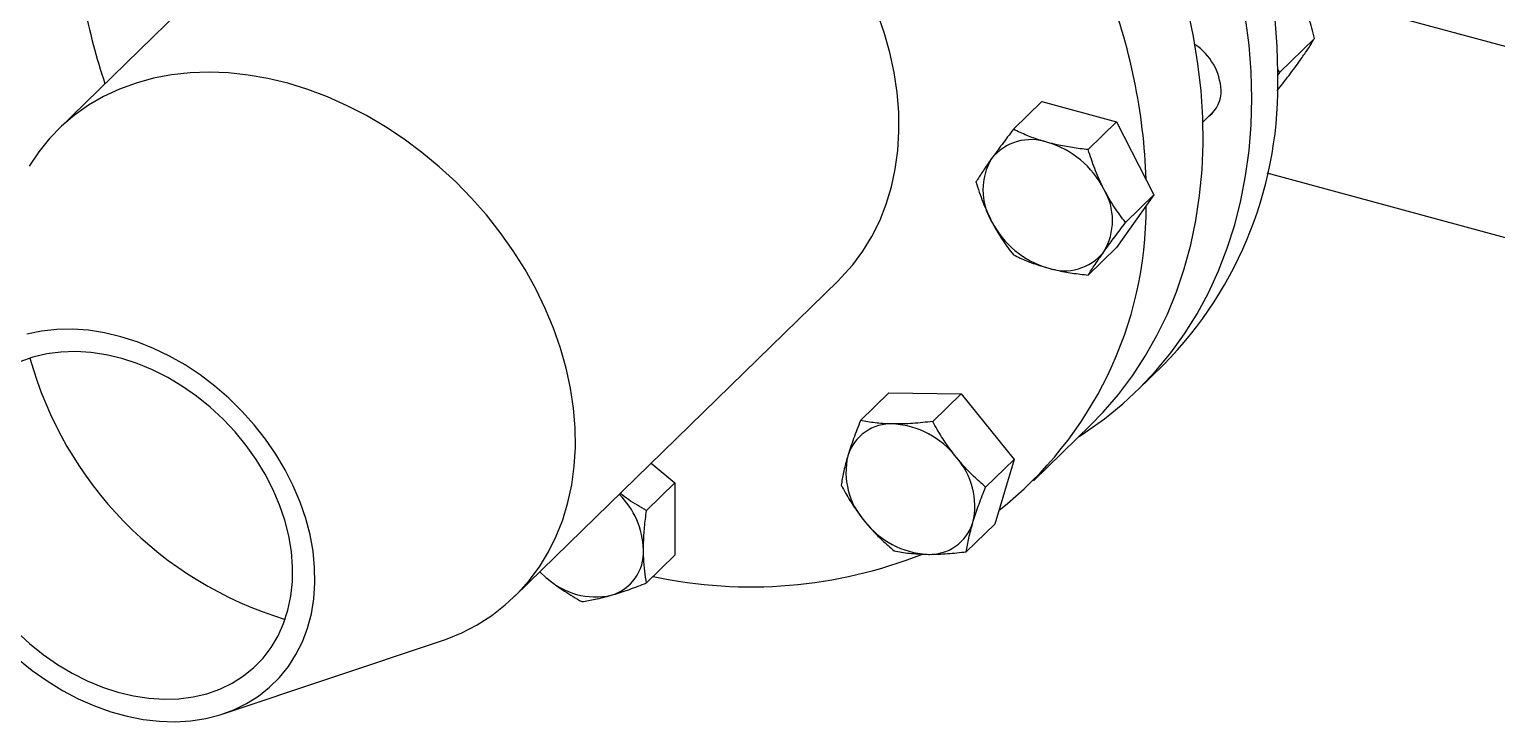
# Model space of a CAD drawing. Header units: inches. Extents: x 0.9 to 37.1, y -8.4 to 11.7.
# Drawn here: x 34.4697 to 34.6066, y 1.814 to 1.8786 of the extents above; entities that cross this region are included whole.
import ezdxf

# ---------------------------------------------------------------- set-up
doc = ezdxf.new("R2010")
doc.units = ezdxf.units.IN
doc.header["$MEASUREMENT"] = 0

msp = doc.modelspace()

# ---------------------------------------------------------------- linework, layer by layer
at = {"color": 7, "linetype": 'Continuous', "lineweight": 25}
for p, q in [((34.50260987322844, 1.898767446804298), (34.47242128083345, 1.869302455152708)), ((34.76548996657552, 1.834057455208796), (34.59064112541612, 1.881577623678452)), ((34.5863276802537, 1.874590294998103), (34.58959697868137, 1.877781230488476)), ((34.58617970023982, 1.874878924270082), (34.5863276802537, 1.874590294998103)), ((34.5863276802537, 1.874590294998103), (34.58618071879581, 1.874383534330549)), ((34.56416267115937, 1.871875557114136), (34.56151121693489, 1.869287656506951)), ((34.56416267115937, 1.871875557114136), (34.57114113138127, 1.869978961156139)), ((34.57919401234175, 1.869967192372626), (34.58028858942305, 1.871035533159785)), ((34.57114113138127, 1.869978961156139), (34.56848967715678, 1.867391060548954)), ((34.57114113138127, 1.869978961156139), (34.57463036149222, 1.863173353289009)), ((34.76183662193959, 1.817192703901177), (34.58520316460883, 1.865197892806508)), ((34.57463036149222, 1.863173353289009), (34.57114113138127, 1.858264341379877)), ((34.57463036149222, 1.863173353289009), (34.57197890726773, 1.860585452681824)), ((34.57114113138127, 1.858264341379877), (34.56848967715678, 1.855676440772692)), ((34.51498479362623, 1.825693668366219), (34.54517338602121, 1.85515866001781)), ((34.57309743851017, 1.844931920135807), (34.57552814366085, 1.847304362879579)), ((34.54990029790678, 1.844687169292933), (34.54724884368229, 1.842099268685748)), ((34.54990029790678, 1.844687169292933), (34.55664097286284, 1.84460570506793)), ((34.55664097286284, 1.84460570506793), (34.55398951863835, 1.842017804460745)), ((34.55664097286284, 1.84460570506793), (34.56157548940799, 1.838482135707767)), ((34.56339872757475, 1.83648574084902), (34.56869843037965, 1.841658413256505)), ((34.52772457740834, 1.838128087893687), (34.52993515345629, 1.836290348838697)), ((34.56157548940799, 1.838482135707767), (34.55892403518349, 1.835894235100581)), ((34.56157548940799, 1.838482135707767), (34.55976933099707, 1.832440030572605)), ((34.52993515345629, 1.836290348838697), (34.5272836992318, 1.833702448231511)), ((34.52993515345629, 1.836290348838697), (34.52993515345629, 1.829526909957417)), ((34.55976933099707, 1.832440030572605), (34.55711787677258, 1.82985212996542)), ((34.52993515345629, 1.829526909957417), (34.5272836992318, 1.826939009350232)), ((34.51733072634304, 1.82798337061572), (34.51793357588708, 1.82743388982313)), ((34.51733593173389, 1.827988451236772), (34.51793357588708, 1.82743388982313)), ((34.48779098578615, 1.814730917602658), (34.50798039294513, 1.821467988958116))]:
    msp.add_line(p, q, dxfattribs=at)
at = {"color": 7, "linetype": 'Continuous', "lineweight": 25, "flags": 128}
for points in [[(34.56869843037965, 1.841658413256505), (34.56988405352052, 1.842877771100329), (34.57130546355126, 1.844525201990348), (34.57261876721141, 1.846269178555619), (34.57382059326932, 1.848105224033313), (34.57490785665473, 1.85002862532102), (34.57587776637813, 1.852034445075222), (34.57672783269516, 1.854117534385375), (34.57745587349778, 1.856272545991097), (34.5780600199157, 1.858493948008505), (34.57853872111373, 1.860776038130477), (34.57889074827274, 1.863112958264402), (34.57911519774409, 1.865498709569812), (34.57921149336917, 1.867927167857323), (34.57917938795853, 1.870392099309339), (34.57901896392627, 1.872887176482176), (34.57873063307861, 1.875405994548516), (34.57831513555666, 1.877942087738508), (34.57777353793664, 1.880488945937305), (34.57710723049185, 1.883040031396439), (34.57631792362395, 1.885588795516124), (34.57540764347234, 1.88812869565542)], [(34.54517338602121, 1.85515866001781), (34.54545756927688, 1.85544246746683), (34.54652089176558, 1.856632806077161), (34.54747637551488, 1.857920027574382), (34.54831946720957, 1.859297997761861), (34.54904614913379, 1.860760149984131), (34.54965295831725, 1.862299516419991), (34.55013700303785, 1.863908761287353), (34.55049597660205, 1.865580215801576), (34.55072816833736, 1.867305914720724), (34.5508324717444, 1.869077634303568), (34.55080838976995, 1.870886931499459), (34.5506560371756, 1.87272518418331), (34.55037613999081, 1.874583632243946), (34.54997003205315, 1.876453419330026), (34.54943964865188, 1.878325635054589), (34.54878751730544, 1.880191357457103)], [(34.58375024889192, 1.872160671492308), (34.58368625075063, 1.874645490089168), (34.58349441799162, 1.877158818465575), (34.5831752352011, 1.879694307735923)], [(34.58618095404259, 1.87453311423608), (34.5861169559013, 1.87701793283294), (34.5859251231423, 1.879531261209347)], [(34.51859892491046, 1.850726365805513), (34.51782815332169, 1.852576703869086), (34.51694241456823, 1.854402839890206), (34.51594592959861, 1.856196071499114), (34.51484344711749, 1.857947853130562), (34.51364022095596, 1.859649836747316), (34.51234198503463, 1.861293911622366), (34.51095492603888, 1.862872242990224), (34.50948565393649, 1.864377309383153), (34.50794117047813, 1.865801938474388), (34.50632883583084, 1.867139341257536), (34.50465633350345, 1.868383144399286), (34.50293163373121, 1.869527420611244), (34.50116295549397, 1.870566716896157), (34.49935872734896, 1.871496080533936), (34.49752754726495, 1.872311082683617), (34.49567814164895, 1.873007839488807), (34.49381932376095, 1.873583030586027), (34.49195995171466, 1.874033914927758), (34.49010888626464, 1.874358343844782), (34.48827494858075, 1.874554771285564), (34.4864668782112, 1.874622261183895), (34.48469329143471, 1.874560491919677), (34.48296264019994, 1.874369757851582), (34.48128317184818, 1.874050967914304), (34.47966288981093, 1.873605641287072), (34.47810951546998, 1.873035900154064), (34.47663045136147, 1.872344459591238), (34.47523274589944, 1.871534614627755), (34.47392305978692, 1.87061022454367), (34.47270763427467, 1.869575694478696), (34.47159226141875, 1.868435954439716), (34.47058225647876, 1.86719643580705), (34.4696824325882, 1.865863045451458)], [(34.5676416848751, 1.840626997248028), (34.56822772677521, 1.841006033480169), (34.57001714664209, 1.84227592324759), (34.57171326123453, 1.843656091129688), (34.57331178601989, 1.845143050702611), (34.57480868298582, 1.846733045777429), (34.57620017084068, 1.84842205988859), (34.57748273456537, 1.850205826439862), (34.57865313429263, 1.852079839482129), (34.57970841349115, 1.854039365095803), (34.58064590643411, 1.85607945334912), (34.58146324493296, 1.858194950802099), (34.58215836431972, 1.860380513524573), (34.5827295086625, 1.862630620595425), (34.5831752352011, 1.864939588048911), (34.58349441799162, 1.867301583232853), (34.58368625075063, 1.869710639542423), (34.58375024889192, 1.872160671492308)], [(34.49496388425471, 1.834495171942766), (34.49432200534099, 1.836009823287881), (34.4935666670496, 1.837498554091588), (34.49270316753594, 1.83895092197695), (34.49173756362866, 1.840356739626776), (34.4906766283454, 1.841706146240331), (34.48952780338489, 1.842989676699768), (34.4882991469288, 1.844198327961131), (34.48699927711937, 1.845323622204234), (34.48563731160936, 1.846357666298486), (34.48422280360826, 1.847293207167525), (34.48276567487338, 1.84812368266434), (34.48127614611582, 1.848843267600017), (34.47976466530963, 1.849446914603252), (34.47824183440664, 1.849930389524038), (34.47671833497149, 1.850290301133182), (34.47520485325809, 1.850524124909342), (34.47371200525321, 1.85063022074673), (34.47225026221302, 1.850607844459277), (34.47082987721465, 1.850457153000562), (34.46946081323835, 1.850179203362896)], [(34.50798039294513, 1.821467988958116), (34.50852870583395, 1.821659956919448), (34.51004582905087, 1.822290923734904), (34.51148507142231, 1.823042014042315), (34.51283957430293, 1.823909648554321), (34.51410288286966, 1.824889692597354), (34.51526897688188, 1.82597747581524), (34.51633229937059, 1.827167814425571), (34.51728778311988, 1.828455035922792), (34.51813087481457, 1.829833006110271), (34.5188575567388, 1.83129515833254), (34.51946436592226, 1.832834524768401), (34.51994841064285, 1.834443769635763), (34.52030738420707, 1.836115224149986), (34.52053957594237, 1.837840923069133), (34.52064387934941, 1.839612642651977), (34.52061979737497, 1.841421939847869), (34.52046744478061, 1.84326019253172), (34.52018754759582, 1.845118640592356), (34.51978143965816, 1.846988427678436), (34.51925105625689, 1.848860643402999), (34.51859892491046, 1.850726365805513)], [(34.49304149980092, 1.834245892158496), (34.49242848928562, 1.835682458868537), (34.49170048878564, 1.837091908175999), (34.49086335973294, 1.838462892023803), (34.48992384219844, 1.839784372056129), (34.4888895006249, 1.841045708492777), (34.48776866292248, 1.842236745794411), (34.48657035341731, 1.843347894428998), (34.48530422019295, 1.844370208081076), (34.48398045740964, 1.84529545568223), (34.48260972322694, 1.846116187682813), (34.48120305399053, 1.846825796031338), (34.47977177537399, 1.847418567378625), (34.47832741119115, 1.84788972907833), (34.47688159061314, 1.848235487613487), (34.47544595453714, 1.848453059139672), (34.47403206186068, 1.848540691898886), (34.47265129641623, 1.848497680323681), (34.47131477531529, 1.848324370717968), (34.47003325943989, 1.848022158468788), (34.46881706680234, 1.847593476811475)], [(34.4686354937172, 1.819856953994543), (34.46996757984277, 1.818776336941111), (34.47135703538691, 1.81779067987075), (34.47279411431728, 1.816906896459616), (34.47426873655775, 1.816131185813339), (34.47577055869279, 1.815468988984757), (34.4772890465192, 1.814924950808833), (34.4788135489359, 1.814502887322481), (34.4803333726538, 1.814205758997806), (34.4818378572015, 1.814035649976519), (34.48331644970088, 1.813993753451181), (34.48475877888791, 1.814080363295814), (34.48615472785966, 1.814294872004587), (34.48749450503708, 1.814635774953033), (34.48876871284592, 1.815100680951907), (34.48996841363389, 1.815686329019663), (34.49108519236195, 1.816388611255889), (34.49211121562974, 1.817202601655291), (34.49303928662123, 1.818122590660066), (34.49386289558522, 1.819142125208359), (34.4945762654966, 1.820254053997846), (34.49517439257801, 1.821450577646989), (34.49565308139771, 1.822723303402092), (34.49600897429757, 1.824063304006433), (34.4962395749446, 1.825461180318563), (34.49634326584096, 1.826907127240525), (34.49631931966951, 1.828391002493571), (34.49616790439543, 1.829902397758967), (34.4958900820881, 1.83143071168486), (34.49548780147136, 1.832965224247153), (34.49496388425471, 1.834495171942766)], [(34.46852438560853, 1.822392110604231), (34.4697226951137, 1.821280961969645), (34.47098882833806, 1.820258648317566), (34.47231259112137, 1.819333400716411), (34.47368332530406, 1.818512668715829), (34.47508999454047, 1.817803060367304), (34.47652127315702, 1.817210289020017), (34.47796563733986, 1.816739127320311), (34.47941145791786, 1.816393368785155), (34.48084709399387, 1.81617579725897), (34.48226098667033, 1.816088164499756), (34.48364175211478, 1.816131176074961), (34.48497827321572, 1.816304485680674), (34.48625978909112, 1.816606697929854), (34.48747598172866, 1.817035379587167), (34.48861705906035, 1.81758707915997), (34.48967383380244, 1.818257354687697), (34.49063779742609, 1.819040809505915), (34.49150118866299, 1.81993113569709), (34.49225705599459, 1.820921164878235), (34.49289931362156, 1.822002925916511), (34.49342279046314, 1.823167709108104), (34.49382327179159, 1.824406136303635), (34.49409753316674, 1.82570823641551), (34.49424336639726, 1.827063525699249), (34.49425959731972, 1.82846109216244), (34.49414609525228, 1.829889683421674), (34.49390377404686, 1.83133779730013), (34.49353458473131, 1.832793774436338), (34.49304149980092, 1.834245892158496)]]:
    msp.add_lwpolyline(points, dxfattribs=at)
at = {"color": 7, "linetype": 'Continuous', "lineweight": 25}
for centre, radius, start, end in [((34.51860912819625, 1.862748277378336), 0.0553216113202829, 1.916387765535321, 21.42466818691685), ((34.5318832338985, 1.891992298879845), 0.05813439546735513, 190.9266816196598, 198.5122423844846), ((34.57539129460169, 1.87262151042335), 0.005512048492010135, 3.279664666358209, 56.31861765642676), ((34.54892839382995, 1.873409332460288), 0.03726950667605345, 315.5378643067557, 1.727892839039171), ((34.57798210641381, 1.872828518503754), 0.002914223292202506, 307.5753609848439, 2.130427519316178), ((34.5631580712173, 1.863627043734243), 0.004699891735857947, 70.6463042755164, 141.4634590774561), ((34.56227051934705, 1.859796813185107), 0.008618642948834526, 27.00485865070313, 73.5189740523781), ((34.56435281499849, 1.863626485381027), 0.005683674415825959, 148.9841664542803, 211.0158335457204), ((34.56507840389813, 1.860781591444031), 0.00568367441582478, 328.9841664542842, 31.01583354573467), ((34.53792642259143, 1.861995212970079), 0.03597368911743461, 308.1486299520448, 0.2393969521614945), ((34.56716069954956, 1.864611263639952), 0.008618642948833887, 207.0048586507107, 253.5189740523937), ((34.5662731476793, 1.860781033090819), 0.004699891735860164, 250.6463042755371, 321.46345907744), ((34.50378692862665, 1.85734024889874), 0.03530786844615359, 195.445749567628, 253.164317670455), ((34.55008669777359, 1.837581680408318), 0.004206142608723294, 86.62463438585178, 163.1599187346123), ((34.54986830741153, 1.833860473177246), 0.007933752699035986, 37.38878900586106, 86.632453103966), ((34.55276471415372, 1.837281529906852), 0.006873655545999265, 167.2356603167726, 221.6062555563414), ((34.55103233110609, 1.834113848289733), 0.006873655546001864, 347.2356603167783, 41.60625555632483), ((34.51934547633874, 1.829788047335895), 0.007657621296209173, 1.905850015967777, 45.17132160355157), ((34.55392873784827, 1.837534905019337), 0.007933752699034537, 217.3887890058579, 266.6324531039697), ((34.55371034748622, 1.833813697788267), 0.004206142608724078, 266.6246343858652, 343.1599187346079), ((34.52278620089594, 1.829837426530921), 0.004217659933541965, 286.4011126591142, 2.7899396212209), ((34.53702465359594, 1.869996486237565), 0.04341924731410787, 257.8758762354561, 291.621173172254), ((34.52254409784499, 1.832458428138702), 0.006819303337511265, 227.4604730730737, 282.1305006095904)]:
    msp.add_arc(centre, radius, start, end, dxfattribs=at)
for points, knots in [([(34.58959697868137, 1.877781230488476), (34.58943749534418, 1.878419173604865), (34.5891127194467, 1.879718297085873), (34.58859482054746, 1.880978403977277), (34.58828609995224, 1.881582838392479), (34.58827773702726, 1.881599211902201)], [0, 0, 0, 0, 0.4841952181635638, 0.9860273763411882, 1, 1, 1, 1]), ([(34.58827773702726, 1.87574190201407), (34.58850562559137, 1.876069485277604), (34.58896963782173, 1.876736489527397), (34.58935711148253, 1.877363788885989), (34.58954281496662, 1.877686969213943), (34.58959697868137, 1.877781230488476)], [0, 0, 0, 0, 0.4060446745436583, 0.8267623950146831, 0.9999999999999999, 0.9999999999999999, 0.9999999999999999, 0.9999999999999999]), ([(34.58610774857042, 1.872872218579343), (34.58649062365279, 1.87336276029863), (34.58727032014458, 1.874361711850215), (34.58795904828879, 1.8752938833661), (34.58826933176543, 1.875730085738224), (34.58827773702726, 1.87574190201407)], [0, 0, 0, 0, 0.4841952181635623, 0.9860273763411862, 1, 1, 1, 1]), ([(34.56151121693489, 1.869287656506951), (34.56114827223699, 1.868811330642622), (34.56041572835911, 1.867849945622214), (34.55979496532653, 1.86698934800135), (34.55948176428188, 1.866555140325092)], [0, 0, 0, 0, 0.4954579634770075, 0.9999999999999999, 0.9999999999999999, 0.9999999999999999, 0.9999999999999999]), ([(34.56471560944831, 1.868061348300661), (34.56426527892631, 1.868195650634318), (34.56335788476036, 1.868466263324515), (34.56231528398987, 1.86889958253954), (34.56172082401364, 1.869186491995676), (34.56151121693489, 1.869287656506951)], [0, 0, 0, 0, 0.3894480145147208, 0.7847188654868514, 1, 1, 1, 1]), ([(34.56848967715678, 1.867391060548954), (34.56799454520152, 1.86744991640027), (34.56699960151738, 1.867568184383017), (34.56573751062326, 1.867799903691317), (34.56499686505419, 1.867989391477624), (34.56471560944831, 1.868061348300661)], [0, 0, 0, 0, 0.3805934879738623, 0.764784181387484, 1, 1, 1, 1]), ([(34.56994945461473, 1.863710246388097), (34.56990843260709, 1.863791253960691), (34.56959784203406, 1.864404587871989), (34.56906960368141, 1.865616960236654), (34.56868416326712, 1.866796092299639), (34.56848967715678, 1.867391060548954)], [0, 0, 0, 0, 0.070105718203241, 0.5307925293049198, 1, 1, 1, 1]), ([(34.55948176428188, 1.866555140325092), (34.55944074227425, 1.866497279692445), (34.55913015170122, 1.866059198572429), (34.55860191334856, 1.865289212254729), (34.55821647293428, 1.86468401563065), (34.55802198682394, 1.864378644597818)], [0, 0, 0, 0, 0.07010571820324289, 0.5307925293049153, 1, 1, 1, 1]), ([(34.55802198682394, 1.864378644597818), (34.55822570843556, 1.863748310972752), (34.55863688683341, 1.862476086744803), (34.55919843807489, 1.861294161438182), (34.55948176428188, 1.860697830436961)], [0, 0, 0, 0, 0.495457963477009, 1, 1, 1, 1]), ([(34.57197890726773, 1.860585452681824), (34.57161596256984, 1.861060379693482), (34.57088341869196, 1.862018941361003), (34.57026265565938, 1.863143074144294), (34.56994945461473, 1.863710246388097)], [0, 0, 0, 0, 0.4954579634770082, 1, 1, 1, 1]), ([(34.55948176428188, 1.860697830436961), (34.55952346678984, 1.860617487053547), (34.55983920964572, 1.860009181928258), (34.56049187272004, 1.858918251906359), (34.56116936622963, 1.858024172617691), (34.56151121693489, 1.857573036730688)], [0, 0, 0, 0, 0.07010571820324102, 0.530792529304921, 1, 1, 1, 1]), ([(34.56994945461473, 1.857852936499966), (34.56999115712269, 1.857911461321794), (34.57030689997856, 1.858354571227818), (34.57095956305289, 1.859245999888285), (34.57163705656248, 1.86013624928668), (34.57197890726773, 1.860585452681824)], [0, 0, 0, 0, 0.07010571820324431, 0.5307925293049174, 1, 1, 1, 1]), ([(34.56848967715678, 1.855676440772692), (34.56869339876841, 1.855997360023612), (34.56910457716626, 1.856645082483592), (34.56966612840774, 1.857447887581126), (34.56994945461473, 1.857852936499966)], [0, 0, 0, 0, 0.4954579634770097, 1, 1, 1, 1]), ([(34.56151121693489, 1.857573036730688), (34.56172082503785, 1.857471872094278), (34.56230994952823, 1.857187538788319), (34.56335189316214, 1.856753896280793), (34.56425905648559, 1.856483042541755), (34.56471560944831, 1.856346728524398)], [0, 0, 0, 0, 0.2152816572951944, 0.6050705810156016, 1, 1, 1, 1]), ([(34.56471560944831, 1.856346728524398), (34.56499686369181, 1.856274770377551), (34.56573279662791, 1.856086483901851), (34.56699450754249, 1.85585433097016), (34.56798943086744, 1.855735958375473), (34.56848967715678, 1.855676440772692)], [0, 0, 0, 0, 0.2352153999993392, 0.6154671935981799, 1, 1, 1, 1]), ([(34.54724884368229, 1.842099268685748), (34.54702256810604, 1.84153093316079), (34.54656586825875, 1.840383841849611), (34.54623025691178, 1.839331271751673), (34.5460609268793, 1.838800205890875)], [0, 0, 0, 0, 0.4954579634770077, 1, 1, 1, 1]), ([(34.5503343435628, 1.841780526345955), (34.55025477806687, 1.841781824139042), (34.54965236257345, 1.841791650140304), (34.54857391174766, 1.841866156762416), (34.5476932229666, 1.842021091486884), (34.54724884368229, 1.842099268685748)], [0, 0, 0, 0, 0.0701057182032541, 0.5307925293049162, 1, 1, 1, 1]), ([(34.55398951863835, 1.842017804460745), (34.55336254947197, 1.84194671622818), (34.55209711584772, 1.841803236381641), (34.55092548206007, 1.841788142063812), (34.5503343435628, 1.841780526345955)], [0, 0, 0, 0, 0.4954579634770018, 1, 1, 1, 1]), ([(34.55617193931339, 1.838678009553372), (34.5558563036377, 1.839090867279328), (34.55522031305588, 1.839922755578268), (34.55451828311166, 1.841060391570978), (34.55412735885443, 1.841768222640744), (34.55398951863835, 1.842017804460745)], [0, 0, 0, 0, 0.3894480145147106, 0.7847188654868468, 1, 1, 1, 1]), ([(34.5460609268793, 1.838800205890875), (34.54603985644933, 1.838728913271047), (34.54588032557077, 1.838189134334757), (34.54563689815191, 1.837227404944089), (34.54550781715638, 1.836449619641339), (34.54544268527138, 1.836057163550587)], [0, 0, 0, 0, 0.07010571820324239, 0.5307925293049166, 1, 1, 1, 1]), ([(34.55892403518349, 1.835894235100581), (34.55855615282294, 1.836216249207368), (34.55781691103648, 1.836863320959343), (34.55689835536565, 1.837805487560351), (34.55637186920085, 1.838437867250172), (34.55617193931339, 1.838678009553372)], [0, 0, 0, 0, 0.3805934879738687, 0.7647841813874878, 1, 1, 1, 1]), ([(34.54544268527138, 1.836057163550587), (34.54558052624764, 1.835807581059449), (34.54596794206672, 1.835106104562002), (34.54666938953903, 1.833968299686912), (34.54730514558389, 1.833136162698796), (34.54762510594642, 1.832717368643213)], [0, 0, 0, 0, 0.2152816572951781, 0.6050705810155967, 1, 1, 1, 1]), ([(34.5577361183805, 1.832595172305709), (34.55775786931081, 1.832667129114718), (34.55792255247221, 1.833211936837017), (34.55829040461274, 1.834295108570451), (34.55871153870358, 1.835357946647517), (34.55892403518349, 1.835894235100581)], [0, 0, 0, 0, 0.07010571820324345, 0.5307925293049165, 1, 1, 1, 1]), ([(34.5272836992318, 1.833702448231511), (34.52671045128974, 1.834028115879401), (34.52586067387146, 1.834510882572019), (34.52508262050904, 1.835108019550633), (34.52482943104536, 1.835302336288607)], [0, 0, 0, 0, 0.6745859912671988, 1, 1, 1, 1]), ([(34.52699886163427, 1.83004271856358), (34.52700840808329, 1.830497743364774), (34.52702764371519, 1.831414596275697), (34.52714782447867, 1.832658850123873), (34.52724827891468, 1.83343039934034), (34.5272836992318, 1.833702448231511)], [0, 0, 0, 0, 0.3894480145147177, 0.7847188654868438, 1, 1, 1, 1]), ([(34.54762510594642, 1.832717368643213), (34.54782503447288, 1.832477225019074), (34.54834816964645, 1.831848862580179), (34.54926633060828, 1.83090623189456), (34.5500055321447, 1.830259014395407), (34.55037720181652, 1.829933594190423)], [0, 0, 0, 0, 0.2352153999993361, 0.615467193598177, 1, 1, 1, 1]), ([(34.55711787677258, 1.82985212996542), (34.55718492926257, 1.83026505887697), (34.55732026362982, 1.831098487627721), (34.55759666318569, 1.832093265202329), (34.5577361183805, 1.832595172305709)], [0, 0, 0, 0, 0.495457963477007, 1, 1, 1, 1]), ([(34.5272836992318, 1.826939009350232), (34.52722302456858, 1.827300859749061), (34.52710110177141, 1.828027980600566), (34.52701191349583, 1.829077693080317), (34.52700245386934, 1.829777116728839), (34.52699886163427, 1.83004271856358)], [0, 0, 0, 0, 0.3805934879738661, 0.7647841813874847, 1, 1, 1, 1]), ([(34.55037720181652, 1.829933594190423), (34.55084494789664, 1.82984927580958), (34.55178901604086, 1.829679093095691), (34.55290143803741, 1.829636394890189), (34.55346270169701, 1.82961485185063)], [0, 0, 0, 0, 0.4954579634770037, 1, 1, 1, 1]), ([(34.55346270169701, 1.82961485185063), (34.55354294769326, 1.829614218246722), (34.55415051546953, 1.829609421031469), (34.55535339101699, 1.829656356752124), (34.55652613289335, 1.829786474801972), (34.55711787677258, 1.82985212996542)], [0, 0, 0, 0, 0.07010571820325454, 0.5307925293049179, 1, 1, 1, 1]), ([(34.51793357588708, 1.82743388982313), (34.51800555766926, 1.827374663486571), (34.51855055447135, 1.826926242190995), (34.51963545746732, 1.82613676030191), (34.52070201179559, 1.825514015638921), (34.52124017540034, 1.825199790189932)], [0, 0, 0, 0, 0.07010571820324729, 0.5307925293049188, 1, 1, 1, 1]), ([(34.52397709971854, 1.825791389542791), (34.52404908150072, 1.825812338801908), (34.52459407830281, 1.825970952257692), (34.52567898129879, 1.826325985687501), (34.52674553562706, 1.826733423672311), (34.5272836992318, 1.826939009350232)], [0, 0, 0, 0, 0.07010571820324692, 0.5307925293049174, 1, 1, 1, 1]), ([(34.52124017540034, 1.825199790189932), (34.52165131127672, 1.825263315302059), (34.52248112108236, 1.825391530240176), (34.5234754293834, 1.825657298356259), (34.52397709971854, 1.825791389542791)], [0, 0, 0, 0, 0.4954579634770077, 0.9999999999999999, 0.9999999999999999, 0.9999999999999999, 0.9999999999999999])]:
    msp.add_open_spline(points, degree=3, knots=knots, dxfattribs=at)

doc.saveas('drawing.dxf')
